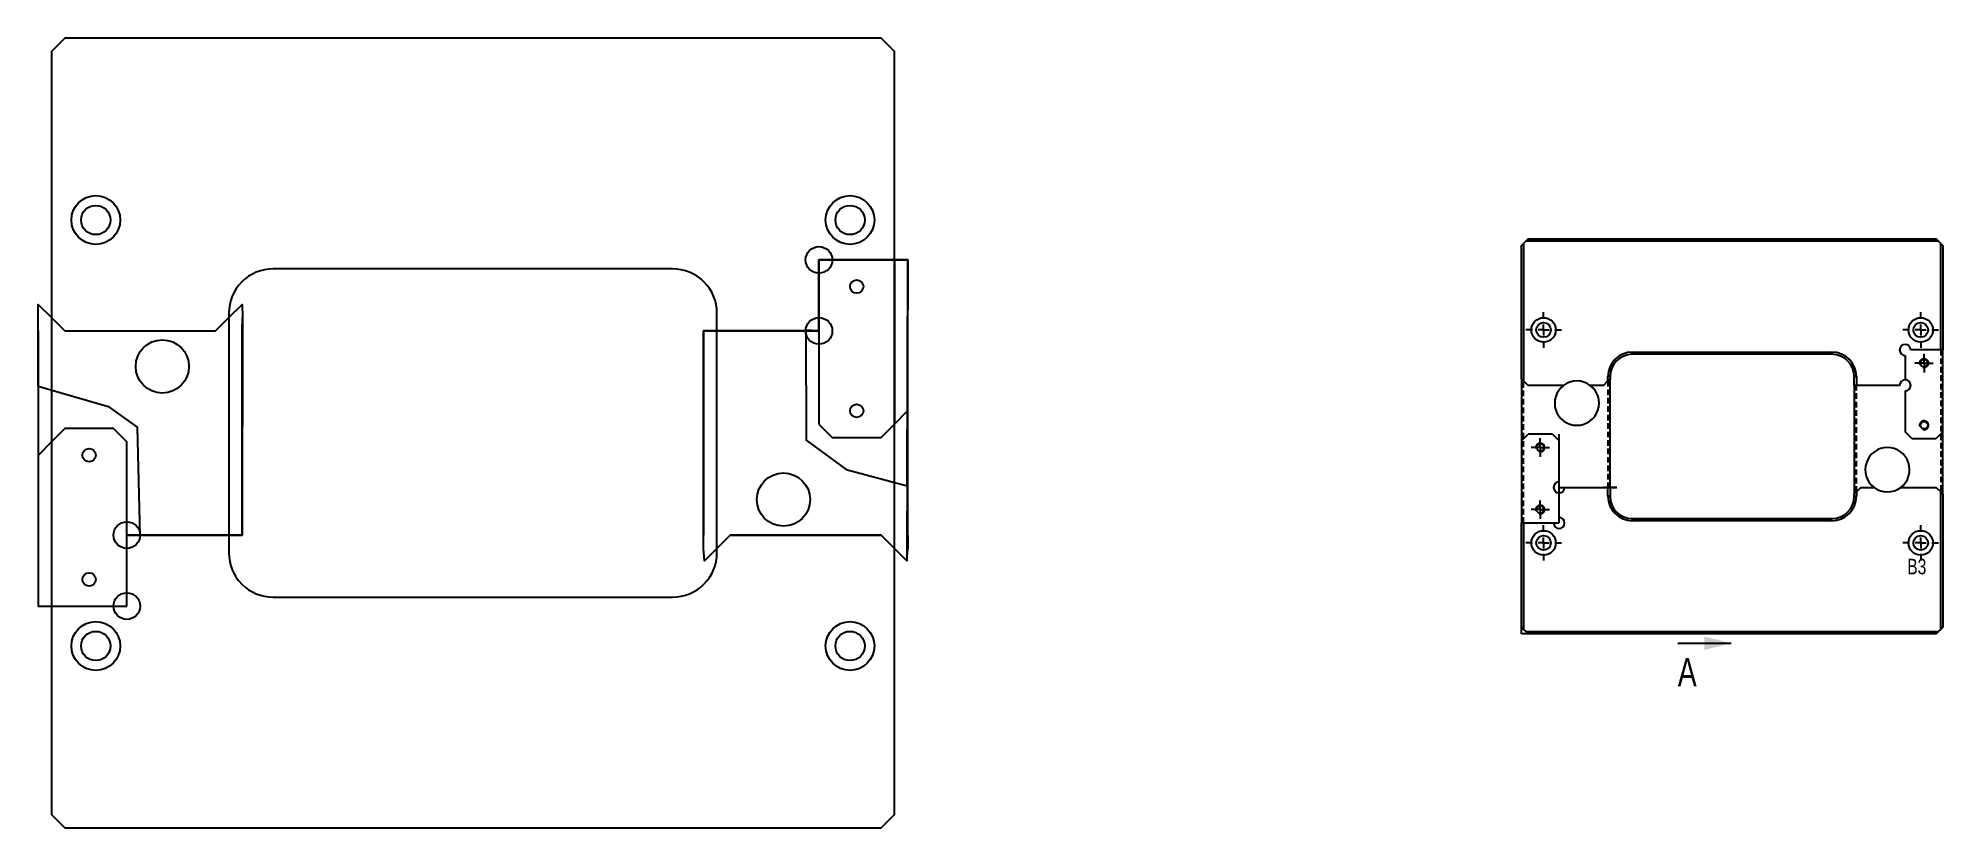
# Model space of a CAD drawing. Extents: x -3 to 426, y 0 to 178.
import ezdxf

# ---------------------------------------------------------------- set-up
doc = ezdxf.new("R2010")
doc.units = 0
doc.linetypes.add('SLD-SÓLIDA', pattern=[0])
doc.linetypes.add('SLD-TRACEJADA', pattern=[1.905, 1.27, -0.635])
doc.layers.get('0').update_dxf_attribs({"linetype": 'CONTINUOUS'})
doc.layers.add('COTAS', color=176, linetype='SLD-SÓLIDA')
doc.styles.add('SLDTEXTSTYLE2', font='TXT', dxfattribs={"width": 0.75})

# ---------------------------------------------------------------- blocks, each defined once
blk = doc.blocks.new('*U101')
at = {"layer": 'COTAS', "style": 'SLDTEXTSTYLE2', "width": 0.75}
blk.add_text('B3', height=3.5, dxfattribs=at).set_placement((418.29, 57.15))
blk = doc.blocks.new('SW_CENTERMARKSYMBOL_0')
at = {"layer": 'COTAS', "color": 0}
for p, q in [((-2.5, 0), (-4, 0)), ((0, 0), (-1.25, 0)), ((0, 2.5), (0, 4)), ((0, 0), (0, 1.25)), ((0, 0), (0, -1.25)), ((0, 0), (1.25, 0)), ((2.5, 0), (4, 0)), ((0, -2.5), (0, -4))]:
    blk.add_line(p, q, dxfattribs=at)
blk = doc.blocks.new('SW_CENTERMARKSYMBOL_1')
at = {"layer": 'COTAS', "color": 0}
for p, q in [((-2.5, 0), (-4, 0)), ((0, 0), (-1.25, 0)), ((0, 2.5), (0, 4)), ((0, 0), (0, 1.25)), ((0, 0), (0, -1.25)), ((0, 0), (1.25, 0)), ((2.5, 0), (4, 0)), ((0, -2.5), (0, -4))]:
    blk.add_line(p, q, dxfattribs=at)
blk = doc.blocks.new('SW_CENTERMARKSYMBOL_2')
at = {"layer": 'COTAS', "color": 0}
for p, q in [((-2.5, 0), (-4, 0)), ((0, 0), (-1.25, 0)), ((0, 2.5), (0, 4)), ((0, 0), (0, 1.25)), ((0, 0), (0, -1.25)), ((0, 0), (1.25, 0)), ((2.5, 0), (4, 0)), ((0, -2.5), (0, -4))]:
    blk.add_line(p, q, dxfattribs=at)
blk = doc.blocks.new('SW_CENTERMARKSYMBOL_3')
at = {"layer": 'COTAS', "color": 0}
for p, q in [((-2.5, 0), (-4, 0)), ((0, 0), (-1.25, 0)), ((0, 2.5), (0, 4)), ((0, 0), (0, 1.25)), ((0, 0), (0, -1.25)), ((0, 0), (1.25, 0)), ((2.5, 0), (4, 0)), ((0, -2.5), (0, -4))]:
    blk.add_line(p, q, dxfattribs=at)
blk = doc.blocks.new('SW_CENTERMARKSYMBOL_5')
at = {"layer": 'COTAS', "color": 0}
for p, q in [((-1.25, 0), (-2.075, 0)), ((0, 0), (-1.25, 0)), ((0, 1.25), (0, 2.075)), ((0, 0), (0, 1.25)), ((0, 0), (0, -1.25)), ((0, 0), (1.25, 0)), ((1.25, 0), (2.075, 0)), ((0, -1.25), (0, -2.075))]:
    blk.add_line(p, q, dxfattribs=at)
blk = doc.blocks.new('SW_CENTERMARKSYMBOL_6')
at = {"layer": 'COTAS', "color": 0}
for p, q in [((-1.25, 0), (-2.075, 0)), ((0, 0), (-1.25, 0)), ((0, 1.25), (0, 2.075)), ((0, 0), (0, 1.25)), ((0, 0), (0, -1.25)), ((0, 0), (1.25, 0)), ((1.25, 0), (2.075, 0)), ((0, -1.25), (0, -2.075))]:
    blk.add_line(p, q, dxfattribs=at)
blk = doc.blocks.new('SW_CENTERMARKSYMBOL_7')
at = {"layer": 'COTAS', "color": 0}
for p, q in [((-1.25, 0), (-2.075, 0)), ((0, 0), (-1.25, 0)), ((0, 1.25), (0, 2.075)), ((0, 0), (0, 1.25)), ((0, 0), (0, -1.25)), ((0, 0), (1.25, 0)), ((1.25, 0), (2.075, 0)), ((0, -1.25), (0, -2.075))]:
    blk.add_line(p, q, dxfattribs=at)
blk = doc.blocks.new('*U102')
at = {"color": 7, "style": 'SLDTEXTSTYLE2', "width": 0.75}
blk.add_text('A', height=6.35, dxfattribs=at).set_placement((366.57, 31.94))

msp = doc.modelspace()

# ---------------------------------------------------------------- linework, layer by layer
at = {"color": 7, "linetype": 'SLD-SÓLIDA'}
for p, q in [((331.32, 131.23), (331.82, 131.73)), ((331.32, 101.23), (331.32, 131.23)), ((332.32, 132.23), (331.82, 131.73)), ((331.82, 131.73), (331.82, 100.73)), ((332.82, 132.73), (332.32, 132.23)), ((425.32, 132.23), (332.32, 132.23)), ((332.82, 132.73), (424.82, 132.73)), ((425.32, 132.23), (424.82, 132.73)), ((425.82, 131.73), (425.32, 132.23)), ((425.82, 107.73), (425.82, 131.73)), ((425.82, 131.73), (426.32, 131.23)), ((426.32, 131.23), (426.32, 107.73)), ((425.82, 107.73), (419.07, 107.73)), ((426.32, 107.73), (425.82, 107.73)), ((426.32, 89.23), (426.32, 107.73)), ((356.32, 107.23), (401.32, 107.23)), ((356.32, 106.73), (356.32, 107.23)), ((401.32, 106.73), (356.32, 106.73)), ((401.32, 107.23), (401.32, 106.73)), ((417.82, 106.48), (417.82, 100.98)), ((331.82, 100.73), (331.32, 101.23)), ((331.32, 101.23), (331.32, 87.23)), ((331.82, 100.73), (332.82, 99.73)), ((340.82, 99.73), (332.82, 99.73)), ((349.82, 99.73), (346.82, 99.73)), ((349.82, 99.73), (350.82, 100.73)), ((350.82, 100.73), (350.82, 101.73)), ((351.32, 101.73), (350.82, 101.73)), ((350.82, 100.73), (351.32, 101.23)), ((351.32, 101.73), (351.32, 101.23)), ((351.32, 76.73), (351.32, 101.23)), ((406.82, 101.73), (406.32, 101.73)), ((406.32, 99.73), (406.32, 101.73)), ((406.82, 99.73), (406.32, 99.73)), ((406.32, 99.73), (406.32, 75.23)), ((406.82, 101.73), (406.82, 99.73)), ((416.57, 99.73), (406.82, 99.73)), ((417.82, 98.48), (417.82, 89.23)), ((331.32, 87.23), (332.82, 88.73)), ((331.32, 87.23), (331.32, 68.73)), ((338.32, 88.73), (332.82, 88.73)), ((338.32, 88.73), (339.82, 87.23)), ((339.82, 77.98), (339.82, 87.23)), ((419.32, 87.73), (417.82, 89.23)), ((419.32, 87.73), (424.82, 87.73)), ((426.32, 89.23), (424.82, 87.73)), ((426.32, 75.23), (426.32, 89.23)), ((339.82, 69.98), (339.82, 75.48)), ((341.07, 76.73), (350.82, 76.73)), ((350.82, 74.73), (350.82, 76.73)), ((350.82, 76.73), (351.32, 76.73)), ((351.32, 74.73), (350.82, 74.73)), ((351.32, 76.73), (351.32, 74.73)), ((406.82, 75.73), (406.32, 75.23)), ((406.32, 74.73), (406.32, 75.23)), ((406.82, 74.73), (406.32, 74.73)), ((407.82, 76.73), (406.82, 75.73)), ((406.82, 75.73), (406.82, 74.73)), ((407.82, 76.73), (410.82, 76.73)), ((416.82, 76.73), (424.82, 76.73)), ((425.82, 75.73), (424.82, 76.73)), ((425.82, 44.73), (425.82, 75.73)), ((425.82, 75.73), (426.32, 75.23)), ((426.32, 75.23), (426.32, 45.23)), ((331.32, 45.23), (331.32, 68.73)), ((331.32, 68.73), (331.82, 68.73)), ((331.82, 68.73), (331.82, 44.73)), ((331.82, 68.73), (338.57, 68.73)), ((356.32, 69.73), (356.32, 69.23)), ((356.32, 69.73), (401.32, 69.73)), ((401.32, 69.23), (356.32, 69.23)), ((401.32, 69.23), (401.32, 69.73)), ((331.82, 44.73), (331.32, 45.23)), ((331.82, 44.73), (332.32, 44.23)), ((332.32, 44.23), (425.32, 44.23)), ((332.32, 44.23), (332.82, 43.73)), ((424.82, 43.73), (332.82, 43.73)), ((424.82, 43.73), (425.32, 44.23)), ((425.32, 44.23), (425.82, 44.73)), ((426.32, 45.23), (425.82, 44.73)), ((366.57, 41.62), (378.57, 41.62))]:
    msp.add_line(p, q, dxfattribs=at)
for p, q in [((190, 128), (173, 128)), ((173, 128), (173, 112)), ((173, 112), (173, 128)), ((173, 128), (193, 128)), ((193, 128), (190, 128)), ((193, 128), (190, 128)), ((190, 128), (190, 91)), ((193, 128), (192.83, 60.17)), ((193, 66), (193, 128)), ((-3, 112), (-3, 115)), ((-3, 112), (-3, 50)), ((3, 112), (0, 115)), ((43, 112), (43.08, 115)), ((43, 66), (43, 112)), ((173, 112), (147, 112)), ((147, 112), (147, 66)), ((173, 112), (173, 90.99)), ((0, 90), (0, 87)), ((0, 87), (3, 90)), ((14, 90), (3, 90)), ((14, 90), (17, 87)), ((17, 69), (17, 87)), ((176, 87.99), (176, 88)), ((339.82, 76.73), (339.82, 88.73)), ((339.82, 68.73), (339.82, 76.73)), ((339.82, 76.73), (352.82, 76.73)), ((352.82, 76.73), (349.82, 76.73)), ((331.32, 43.73), (331.32, 68.73)), ((331.32, 68.73), (339.82, 68.73)), ((20, 66), (43, 66)), ((147, 63), (147, 66)), ((150, 63), (153, 66)), ((153, 66), (187, 66)), ((187, 66), (190, 63)), ((193, 66), (193, 63)), ((17, 53), (17, 63)), ((147.17, 60.17), (147, 63)), ((150, 63), (147.17, 60.17)), ((190, 63), (192.83, 60.17)), ((192.83, 60.17), (193, 63)), ((-3, 50), (0, 50)), ((-3, 50), (0, 50)), ((0, 50), (14, 50)), ((331.32, 43.73), (331.32, 45.23)), ((332.82, 43.73), (331.32, 43.73))]:
    msp.add_line(p, q)
at = {"color": 7, "linetype": 'SLD-TRACEJADA'}
for p, q in [((425.82, 107.73), (425.82, 75.73)), ((356.32, 106.73), (356.32, 107.23)), ((401.32, 106.73), (401.32, 107.23)), ((331.82, 68.73), (331.82, 100.73)), ((351.32, 101.73), (350.82, 101.73)), ((350.82, 100.73), (350.82, 76.73)), ((406.32, 101.73), (406.82, 101.73)), ((406.82, 75.73), (406.82, 99.73)), ((350.82, 74.73), (351.32, 74.73)), ((406.82, 74.73), (406.32, 74.73)), ((356.32, 69.23), (356.32, 69.73)), ((401.32, 69.23), (401.32, 69.73))]:
    msp.add_line(p, q, dxfattribs=at)
for points in [[(3, 0), (187, 0), (190, 3), (190, 175), (187, 178), (3, 178), (0, 175), (0, 3)], [(170.01, 112.18), (170.09, 87.42), (179.15, 80.78), (192.9, 77.07), (193, 128), (173, 128), (173, 112)], [(-2.92, 83.98), (-3, 115), (-2.97, 117.97), (0, 115), (3, 112), (37, 112), (40, 115), (42.97, 117.97), (43.08, 115), (43, 66), (17, 66), (17, 87), (14, 90), (3, 90), (0, 87)], [(17, 50), (17, 66), (20, 66), (19.42, 90.28), (13.11, 94.82), (-2.96, 99.49), (-3, 50)]]:
    msp.add_lwpolyline(points, close=True)
msp.add_lwpolyline([(50, 52), (140, 52, 0.414214), (150, 62), (150, 116, 0.414214), (140, 126), (50, 126, 0.414214), (40, 116), (40, 62, 0.414214)], format="xyb", close=True)
msp.add_lwpolyline([(173, 90.99), (176, 88), (187, 88), (190, 91), (192.97, 93.97), (192.83, 60.17), (187, 66), (153, 66), (147.17, 60.17), (147, 63), (147, 112), (173, 112), (173, 90.99)])
for centre, radius in [((10, 137), 5.5), ((180, 137), 5.5), ((10, 137), 3.3), ((180, 137), 3.3), ((173, 128), 3), ((181.5, 122), 1.5), ((173, 112), 3), ((25, 104), 6), ((181.5, 94), 1.5), ((8.5, 84), 1.5), ((165, 74), 6), ((17, 66), 3), ((8.5, 56), 1.5), ((17, 50), 3), ((10, 41), 5.5), ((10, 41), 3.3), ((180, 41), 5.5), ((180, 41), 3.3)]:
    msp.add_circle(centre, radius)
at = {"color": 7, "linetype": 'SLD-SÓLIDA'}
for centre, radius in [((336.32, 112.23), 2.75), ((336.32, 112.23), 1.65), ((421.32, 112.23), 2.75), ((421.32, 112.23), 1.65), ((422.07, 104.73), 0.825), ((422.07, 90.73), 0.825), ((335.57, 85.73), 0.825), ((335.57, 71.73), 0.825), ((336.32, 64.23), 2.75), ((336.32, 64.23), 1.65), ((421.32, 64.23), 2.75), ((421.32, 64.23), 1.65)]:
    msp.add_circle(centre, radius, dxfattribs=at)
for centre, radius, start, end in [((417.82, 107.73), 1.25, 360, 270), ((356.32, 101.73), 5.5, 90, 180), ((356.32, 101.73), 5, 90, 180), ((401.32, 101.73), 5.5, 0, 90), ((401.32, 101.73), 5, 0, 90), ((422.07, 104.73), 1, 255, 195), ((343.82, 95.73), 5, 126.8699, 53.1301), ((343.82, 95.73), 5, 53.1301, 126.8699), ((417.82, 99.73), 1.25, 90, 180), ((417.82, 99.73), 1.25, 270, 90), ((422.07, 90.73), 1, 255, 195), ((335.57, 85.73), 1, 255, 195), ((413.82, 80.73), 5, 306.8699, 233.1301), ((339.82, 76.73), 1.25, 90, 270), ((339.82, 76.73), 1.25, 270, 0), ((356.32, 74.73), 5.5, 180, 270), ((356.32, 74.73), 5, 180, 270), ((401.32, 74.73), 5.5, 270, 0), ((401.32, 74.73), 5, 270, 0), ((413.82, 80.73), 5, 233.1301, 306.8699), ((335.57, 71.73), 1, 255, 195), ((339.82, 68.73), 1.25, 180, 90)]:
    msp.add_arc(centre, radius, start, end, dxfattribs=at)
msp.add_solid([(378.57, 41.62), (372.57, 43.12), (372.57, 40.12)], dxfattribs=at)

# ---------------------------------------------------------------- block references
for name in ['*U101', '*U102']:
    msp.add_blockref(name, (0, 0))
at = {"layer": 'COTAS'}
for name, p in [('SW_CENTERMARKSYMBOL_3', (336.32, 112.23)), ('SW_CENTERMARKSYMBOL_2', (421.32, 112.23)), ('SW_CENTERMARKSYMBOL_5', (422.07, 104.73)), ('SW_CENTERMARKSYMBOL_6', (335.57, 85.73)), ('SW_CENTERMARKSYMBOL_7', (335.57, 71.73)), ('SW_CENTERMARKSYMBOL_0', (336.32, 64.23)), ('SW_CENTERMARKSYMBOL_1', (421.32, 64.23))]:
    msp.add_blockref(name, p, dxfattribs=at)

doc.saveas('drawing.dxf')
